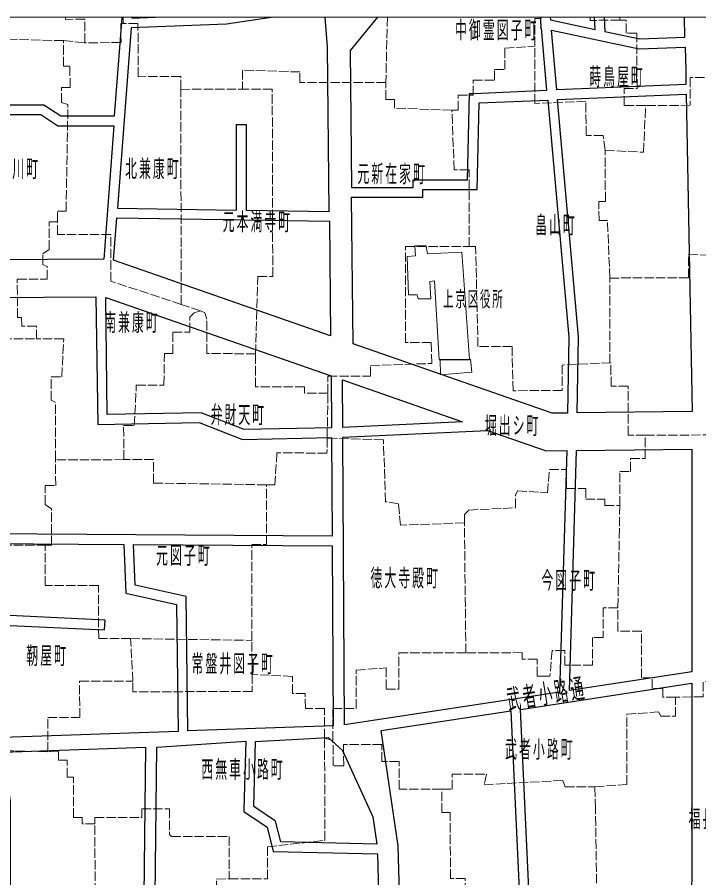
# Model space of a CAD drawing. Units: millimetres, scale not verified. Extents: x -74 to 76, y -84 to 66.
# Drawn here: x -13.87 to 18.15, y 25.76 to 66.16 of the extents above; entities that cross this region are included whole.
import ezdxf

# ---------------------------------------------------------------- set-up
doc = ezdxf.new("R2010")
doc.units = ezdxf.units.MM
doc.header["$LTSCALE"] = 0.25
doc.linetypes.add('USER4', pattern=[2.11668, 1.7639, -0.35278])
for name, color, linetype, lineweight in [('0-2_03 施設名・公園名', 7, 'Continuous', 18), ('0-C_13 町界', 30, 'USER4', 18), ('0-D_14 公・官庁施設', 7, 'Continuous', 18)]:
    doc.layers.add(name, color=color, linetype=linetype, lineweight=lineweight)
for name, color, linetype in [('0-3_04 通称名・高速名', 7, 'Continuous'), ('0-4_05 町名', 7, 'Continuous'), ('1-9_26 道路', 7, 'Continuous')]:
    doc.layers.add(name, color=color, linetype=linetype)
doc.styles.add('ＭＳ ゴシック', font='')
doc.styles.get('ＭＳ ゴシック').set_extended_font_data('MS Gothic')

msp = doc.modelspace()

# ---------------------------------------------------------------- linework, layer by layer
at = {"layer": '0-2_03 施設名・公園名'}
msp.add_lwpolyline([(-73.6023, -83.8326), (76.4091, -83.8326), (76.4091, 66.1638), (-73.6023, 66.1638)], close=True, dxfattribs=at)
at = {"layer": '0-C_13 町界'}
for p, q in [((-8.8955, 66.1638), (-8.8948, 65.8703)), ((3.525, 66.1638), (3.4468, 63.0947)), ((14.439, 66.1638), (14.4393, 66.0198)), ((0.6923, 46.41), (0.7269, 48.51)), ((-8.8638, 45.392), (-12.0638, 45.3834)), ((0.9655, 32.2113), (0.5705, 32.3176))]:
    msp.add_line(p, q, dxfattribs=at)
for points in [[(-11.6924, 65.0636), (-15.0927, 65.1547), (-15.0937, 65.6548), (-16.8942, 65.7502), (-16.8952, 66.1638)], [(-8.8948, 65.8703), (-8.9949, 65.8703), (-8.9924, 64.9701), (-10.6924, 64.9661), (-10.695, 66.066), (-11.5952, 66.0637), (-11.5954, 66.1638)], [(-6.1869, 62.7776), (-6.1885, 63.3774), (-8.1884, 63.3722), (-8.1949, 65.8725), (-8.8948, 65.8703)], [(10.4423, 64.8104), (10.4392, 66.1104), (10.7395, 66.1108), (10.7393, 66.1638)], [(14.4393, 66.0198), (13.0396, 66.0164), (13.0393, 66.1638)], [(22.7452, 63.3393), (17.7455, 63.3276), (17.7486, 62.0276), (15.6488, 62.0228), (14.6492, 62.0207), (14.6469, 62.8205), (15.2471, 62.8217), (15.2409, 65.4214), (14.741, 65.4205), (14.7396, 66.0203), (14.4393, 66.0198)], [(-12.9567, 51.0608), (-12.9581, 51.6609), (-13.6582, 51.6592), (-13.6592, 52.0593), (-13.8594, 52.0586), (-13.8638, 53.8587), (-12.4636, 53.8623), (-12.4655, 54.462), (-12.6656, 54.5617), (-12.667, 55.0612), (-12.3676, 55.2621), (-12.3707, 56.5619), (-11.9709, 56.5631), (-11.9721, 57.0634), (-11.5721, 57.0641), (-11.4848, 62.0643), (-11.7851, 62.1635), (-11.7868, 62.8634), (-11.3868, 62.8643), (-11.3896, 63.8644), (-11.6896, 63.8637), (-11.6924, 65.0636), (-10.6924, 64.9661)], [(6.5499, 61.8013), (6.8498, 61.8021), (6.8482, 62.5023), (7.5477, 62.5037), (7.5465, 63.2039), (8.5463, 63.206), (8.5451, 63.7062), (9.0452, 63.7075), (9.0427, 64.7074), (10.4423, 64.8104)], [(13.7538, 59.9185), (13.6525, 60.6182), (12.8525, 60.6161), (12.8486, 62.2161), (10.4487, 62.1106), (10.4423, 64.8104)], [(3.4468, 63.0947), (-0.5883, 63.092), (-0.5896, 63.5917), (-3.2894, 63.6851), (-3.287, 62.7848)], [(6.5499, 61.8013), (3.8496, 61.895), (3.8489, 62.295), (3.4489, 62.2944), (3.4468, 63.0947)], [(-6.1612, 52.6784), (-6.1869, 62.7776), (-3.287, 62.7848)], [(-2.6753, 50.3574), (-2.5651, 53.9876), (-1.8648, 53.9889), (-1.8872, 62.789), (-3.287, 62.7848)], [(13.7538, 59.9185), (15.5538, 59.8224), (15.6488, 62.0228)], [(7.3646, 55.4039), (7.3564, 59.0037), (6.6563, 59.0019), (6.5499, 61.8013)], [(13.9679, 53.9195), (13.8614, 56.619), (13.4613, 56.6177), (13.4594, 57.5178), (13.7595, 57.5185), (13.7538, 59.9185)], [(-6.1612, 52.6784), (-9.4637, 53.7697), (-9.4694, 55.9697), (-11.9694, 55.9632), (-11.9709, 56.5631)], [(0.7269, 48.51), (0.7261, 49.31), (2.7249, 49.3148), (2.7241, 49.8145), (5.6081, 49.9073), (5.5752, 50.8999), (4.3753, 50.8966), (4.3648, 55.3966), (7.3646, 55.4039)], [(14.023, 49.9408), (11.7239, 49.8352), (11.7263, 48.6352), (9.4264, 48.6302), (9.3755, 50.7089), (7.7755, 50.7052), (7.6647, 55.4045), (7.3646, 55.4039)], [(13.9772, 49.9194), (13.9679, 53.9195), (17.6674, 53.928), (17.6648, 55.0278), (20.865, 54.9355)], [(-19.5557, 50.7443), (-19.5574, 51.5441), (-18.9576, 51.5457), (-18.8636, 53.9457), (-15.6639, 53.9536), (-15.6567, 51.0542), (-12.9567, 51.0608)], [(-2.6753, 50.3574), (-4.9553, 50.3816), (-4.9598, 51.9813), (-5.0602, 52.2812), (-5.2603, 52.3806), (-6.1612, 52.6784)], [(-8.8638, 45.392), (-8.8682, 46.9921), (-8.3682, 46.9931), (-8.2729, 48.8933), (-6.9734, 48.8967), (-6.9553, 50.3762), (-6.5554, 50.3773), (-6.5576, 51.3774), (-5.758, 51.3791), (-5.7595, 52.0791), (-5.5601, 52.2798), (-5.2603, 52.3806)], [(-12.0638, 45.3834), (-12.071, 48.0832), (-12.2712, 48.1827), (-12.2743, 49.2827), (-11.7742, 49.284), (-11.6838, 51.0682), (-12.9567, 51.0608)], [(0.7269, 48.51), (-0.3728, 48.5143), (-0.3736, 48.8142), (-2.6734, 48.8082), (-2.6753, 50.3574)], [(15.631, 46.5447), (14.8311, 46.5428), (14.8255, 48.8428), (14.0256, 48.8409), (14.023, 49.9408)], [(14.3499, 38.4423), (14.4125, 41.7321), (14.4385, 43.2422), (14.435, 44.842), (14.9349, 44.8432), (14.9341, 45.4432), (15.6333, 45.4451), (15.631, 46.5447), (20.5308, 46.5563)], [(0.6923, 46.41), (0.6833, 45.6998), (-1.6654, 45.7112), (-1.7611, 44.211), (-2.1609, 44.2098)], [(7.1409, 42.4252), (4.1414, 42.3181), (4.0392, 43.3179), (3.4389, 43.4164), (3.3321, 46.3162), (0.6923, 46.41)], [(-12.5531, 41.3824), (-12.2534, 41.3831), (-12.2579, 43.0829), (-12.5581, 43.2822), (-12.5607, 44.1821), (-12.0607, 44.1835), (-12.0638, 45.3834)], [(-2.1609, 44.2098), (-7.4613, 44.2956), (-7.4644, 45.3958), (-8.8638, 45.392)], [(7.1409, 42.4252), (7.14, 42.8252), (7.3393, 43.0256), (9.5394, 43.1308), (9.5378, 43.7304), (9.6374, 43.9309), (11.0373, 43.8341), (11.135, 44.9343), (11.9354, 44.936), (11.937, 44.0363), (12.837, 44.0384), (12.8377, 43.5382), (13.7381, 43.5408), (13.739, 43.2405), (14.4385, 43.2422)], [(-2.8374, 35.3087), (-2.8415, 36.9084), (-2.8534, 41.4081), (-2.1539, 41.41), (-2.1609, 44.2098)], [(14.3499, 38.4423), (13.6499, 38.4406), (13.653, 37.0409), (13.1535, 37.0397), (13.1562, 35.7398), (11.8564, 35.7365), (11.8548, 36.4366), (11.2549, 36.435), (11.1574, 35.2353), (10.8576, 35.2341), (10.5576, 35.2336), (10.5558, 36.0337), (9.856, 36.0318), (9.8551, 36.332), (7.2049, 36.3258), (7.1409, 42.4252)], [(-16.8418, 37.271), (-16.844, 37.9712), (-16.4439, 37.9721), (-16.4511, 40.7721), (-15.7516, 40.7737), (-15.6529, 41.374), (-12.5531, 41.3824)], [(-8.5411, 36.9932), (-10.0415, 36.9892), (-10.048, 39.489), (-12.5476, 39.4826), (-12.5531, 41.3824)], [(19.9574, 35.1557), (18.3575, 34.9519), (18.3597, 34.2517), (17.0594, 34.2488), (16.4599, 34.2472), (16.4589, 34.647), (15.9586, 34.6462), (15.9573, 35.1462), (15.4576, 35.1448), (15.4524, 37.3449), (14.3524, 37.3423), (14.3499, 38.4423)], [(-12.4267, 31.683), (-16.5273, 31.7724), (-16.5323, 33.6722), (-17.0323, 33.6707), (-17.0344, 34.4706), (-16.134, 34.473), (-16.1366, 35.273), (-16.4368, 35.2721), (-16.4394, 36.3722), (-16.8396, 36.3711), (-16.8418, 37.271)], [(-8.4364, 34.9936), (-8.5411, 36.9932), (-2.8415, 36.9084)], [(0.9655, 32.2113), (0.9619, 33.7113), (2.0616, 33.7137), (2.0576, 35.5135), (3.457, 35.6172), (3.4601, 34.6171), (4.0596, 34.6184), (4.0558, 36.3183), (7.2049, 36.3258)], [(-2.8374, 35.3087), (-2.835, 34.5085), (-8.4345, 34.4937), (-8.4364, 34.9936)], [(0.5705, 32.3176), (0.5667, 33.7175), (-0.3337, 33.7151), (-0.3354, 34.4153), (-0.935, 34.4136), (-0.9374, 35.2137), (-2.8374, 35.3087)], [(-12.4267, 31.683), (-12.4317, 33.2829), (-10.9319, 33.2871), (-10.9362, 34.9869), (-8.4364, 34.9936)], [(13.2701, 30.04), (14.7694, 30.1436), (14.7616, 33.4435), (16.2615, 33.5468), (16.3616, 33.3472), (17.0616, 33.3487), (17.0594, 34.2488)], [(-8.276, 12.4951), (-8.1973, 20.295), (-4.4973, 20.3048), (-4.5117, 25.7045), (-3.9118, 25.7063), (-2.1119, 25.7109), (-2.116, 27.2107), (0.5829, 27.5179), (0.5705, 32.3176)], [(6.0701, 29.9234), (4.0706, 29.9188), (4.0673, 31.2184), (3.2673, 31.2169), (3.2658, 32.0167), (1.4654, 32.0124), (1.4681, 31.0124), (0.9681, 31.0114), (0.9655, 32.2113)], [(-10.2182, 28.2892), (-10.8184, 28.2875), (-10.8189, 28.5876), (-11.2185, 28.5865), (-11.2242, 30.4864), (-11.5244, 30.4855), (-11.5263, 31.2855), (-11.9263, 31.2846), (-11.9272, 31.6844), (-12.4267, 31.683)], [(6.0701, 29.9234), (6.5704, 29.9245), (6.5685, 30.6245), (8.1685, 30.6281), (8.0697, 30.1279), (11.7692, 30.3365), (11.8698, 30.0369), (13.2701, 30.04)], [(10.0963, 18.6333), (8.2965, 18.6291), (8.3889, 21.8291), (7.1893, 21.8264), (7.18, 25.7261), (6.4803, 25.7245), (6.4727, 28.8243), (6.0731, 28.8234), (6.0701, 29.9234)], [(13.3848, 23.3408), (13.292, 29.0203), (13.2701, 30.04)], [(-10.5972, 20.3885), (-10.6068, 23.9884), (-10.207, 23.9894), (-10.2182, 28.2892), (-10.2193, 28.5891), (-8.0192, 28.595), (-8.0201, 28.995), (-6.7206, 28.9986), (-6.7175, 27.7985), (-6.617, 27.6987), (-3.9171, 27.706), (-3.9118, 25.7063)]]:
    msp.add_lwpolyline(points, dxfattribs=at)
at = {"layer": '0-D_14 公・官庁施設'}
for points in [[(7.3588, 50.3106), (7.0174, 55.1394), (5.3978, 55.0561), (5.3473, 55.4356), (4.8171, 55.4345), (4.8478, 54.9646), (4.448, 54.9334), (4.5122, 53.1342), (4.9124, 53.1349), (4.9625, 52.9351), (5.5628, 52.9365), (5.511, 53.7562), (5.7406, 53.7867), (5.9594, 50.0774), (7.3794, 50.0808)], [(7.4874, 49.5024), (6.0178, 49.3689), (6.006, 50.0989), (7.4258, 50.1022)]]:
    msp.add_lwpolyline(points, close=True, dxfattribs=at)
at = {"layer": '1-9_26 道路'}
for points in [[(-14.8566, 66.1638), (-15.2629, 62.0574), (-12.6835, 62.0574), (-12.6143, 62.0574), (-11.8205, 61.5282), (-9.2913, 61.5282), (-8.9434, 66.1361), (-8.9451, 66.1638)], [(-1.8295, 66.1638), (-4.0318, 65.8321), (-8.5213, 65.6627), (-9.1568, 57.2024), (-3.5643, 57.1118), (-3.5643, 61.1224), (-3.1059, 61.1224), (-3.1059, 57.1045), (0.7908, 57.042), (0.7073, 64.7687), (0.5943, 66.1638)], [(-8.4879, 66.1638), (-8.486, 66.1323), (-8.4867, 66.1228), (-7.3906, 66.1638)], [(3.0624, 66.1638), (1.7673, 64.6044), (1.8373, 58.1768), (4.726, 58.1768), (4.726, 58.5296), (7.289, 58.5296), (7.3767, 62.5769), (7.5913, 62.5861), (11.0165, 62.7327), (10.7567, 65.6546), (10.7288, 65.6603), (10.7481, 65.7516), (10.7114, 66.1638)], [(11.172, 66.1638), (11.1835, 66.0331), (13.2737, 65.5909), (13.2463, 66.1638)], [(13.7054, 66.1638), (13.7376, 65.4925), (15.3821, 65.1449), (17.4979, 65.2233), (17.4764, 66.1638)]]:
    msp.add_lwpolyline(points, dxfattribs=at)
for points in [[(17.5336, 63.6678), (17.5462, 63.0115), (11.475, 62.7521), (11.2259, 65.5556), (15.3423, 64.6845), (17.5084, 64.7646)], [(11.9823, 47.5795), (11.2662, 47.5702), (1.9169, 50.8279), (1.8421, 57.7183), (5.1847, 57.7183), (5.1847, 58.0711), (7.7372, 58.0711), (7.8259, 62.137), (11.0571, 62.2751), (12.0471, 51.136)], [(17.8378, 47.652), (12.4412, 47.5848), (12.5049, 51.1522), (11.5156, 62.2946), (17.5546, 62.553)], [(-15.2691, 61.5989), (-12.7531, 61.5989), (-11.9594, 61.0697), (-9.3259, 61.0697), (-9.7971, 54.7996), (-15.1103, 54.7767)], [(-9.3407, 54.7505), (-9.1909, 56.7442), (0.7958, 56.5829), (0.8544, 51.1981)], [(-15.2364, 41.9148), (-15.0829, 53.0128), (-10.1705, 53.0341), (-10.0873, 47.042), (-5.3162, 47.1337), (-3.2877, 46.3399), (0.8949, 46.4254), (0.9229, 41.8025)], [(-3.2059, 46.8005), (-5.2343, 47.5939), (-9.6355, 47.5094), (-9.712, 53.0117), (0.8775, 49.322), (0.8923, 46.8841)], [(7.0556, 47.1693), (1.4213, 46.9042), (1.4077, 49.1374)], [(1.5055, 32.9426), (1.4239, 46.4453), (8.2169, 46.7647), (10.9786, 45.8025), (11.9458, 45.8147), (11.6082, 34.483)], [(12.0686, 34.5531), (12.4047, 45.8204), (17.8242, 45.8876), (17.8154, 35.4294)], [(-15.2481, 41.0653), (-15.2426, 41.4565), (-8.8588, 41.412), (-8.767, 39.1219), (-6.3907, 38.5938), (-6.3101, 32.6378), (-14.5425, 32.3524), (-14.5425, 37.6252), (-9.7614, 37.4026), (-9.74, 37.861), (-14.5425, 38.0842), (-14.5425, 39.2766), (-15.307, 39.9821), (-15.307, 41.0663)], [(-5.8519, 32.6537), (-5.937, 38.9629), (-8.3229, 39.4929), (-8.3999, 41.4089), (0.9259, 41.344), (0.9767, 32.8907)], [(17.8147, 34.8939), (17.7985, 16.2139), (10.5763, 16.4713), (9.7805, 33.6691)], [(4.0304, 27.2676), (3.2338, 32.6711), (9.3247, 33.5997), (10.1162, 16.4876), (4.3178, 16.6938)], [(2.8329, 28.6172), (3.0207, 27.3458), (-1.4859, 27.45), (-1.7294, 28.4246), (-2.7563, 29.1092), (-2.6713, 32.1572), (0.7417, 32.3531), (0.7364, 32.3474), (1.4077, 31.7319)], [(-2.1315, 28.1416), (-1.8459, 26.9997), (3.0527, 26.886), (3.3299, 16.6802), (-7.4814, 16.5283), (-7.3105, 31.8961), (-3.1297, 32.17), (-3.2179, 28.995), (-3.2215, 28.8682)], [(-8.0106, 16.5209), (-14.1625, 16.4342), (-14.1897, 29.3421), (-14.5425, 31.6546), (-7.8397, 31.902)]]:
    msp.add_lwpolyline(points, close=True, dxfattribs=at)

# ---------------------------------------------------------------- texts
at = {"layer": '0-2_03 施設名・公園名', "insert": (6.1325, 52.4936), "char_height": 0.7244, "attachment_point": 7, "style": 'ＭＳ ゴシック'}
msp.add_mtext('\\T1.17;\\W0.5;上京区役所', dxfattribs=at)
at = {"layer": '0-3_04 通称名・高速名', "insert": (9.2253, 33.5599), "char_height": 0.9275, "attachment_point": 7, "rotation": 9.038, "style": 'ＭＳ ゴシック'}
msp.add_mtext('\\T1.19;\\W0.5;武者小路通\\~', dxfattribs=at)
at = {"layer": '0-4_05 町名', "char_height": 0.8179, "attachment_point": 7, "style": 'ＭＳ ゴシック'}
for s, insert in [('\\T1.17;\\W0.5;中御霊図子町', (6.699, 65.0686)), ('\\T1.17;\\W0.5;蒔鳥屋町', (13.0039, 62.8734)), ('\\T1.17;\\W0.5;中小川町', (-15.409, 58.551)), ('\\T1.17;\\W0.5;北兼康町', (-8.7995, 58.558)), ('\\T1.17;\\W0.5;元新在家町', (2.1136, 58.3177)), ('\\T1.17;\\W0.5;元本満寺町', (-4.216, 56.0677)), ('\\T1.17;\\W0.5;畠山町', (10.4604, 55.9177)), ('\\T1.17;\\W0.5;南兼康町', (-9.7817, 51.3405)), ('\\T1.17;\\W0.5;弁財天町', (-4.7842, 47.0078)), ('\\T1.17;\\W0.5;堀出シ町', (8.1002, 46.5037)), ('\\T1.17;\\W0.5;元図子町', (-7.3441, 40.4031)), ('\\T1.17;\\W0.5;徳大寺殿町', (2.7249, 39.3429)), ('\\T1.17;\\W0.5;今図子町', (10.7553, 39.2304)), ('\\T1.17;\\W0.5;靭屋町', (-13.4413, 35.6968)), ('\\T1.17;\\W0.5;常盤井図子町', (-5.6793, 35.3104)), ('\\T1.17;\\W0.5;武者小路町', (9.0507, 31.3039)), ('\\T1.17;\\W0.5;西無車小路町', (-5.2173, 30.3591)), ('\\T1.17;\\W0.5;福長町', (17.6712, 28.0272))]:
    msp.add_mtext(s, dxfattribs=dict(at, insert=insert))

doc.saveas('drawing.dxf')
